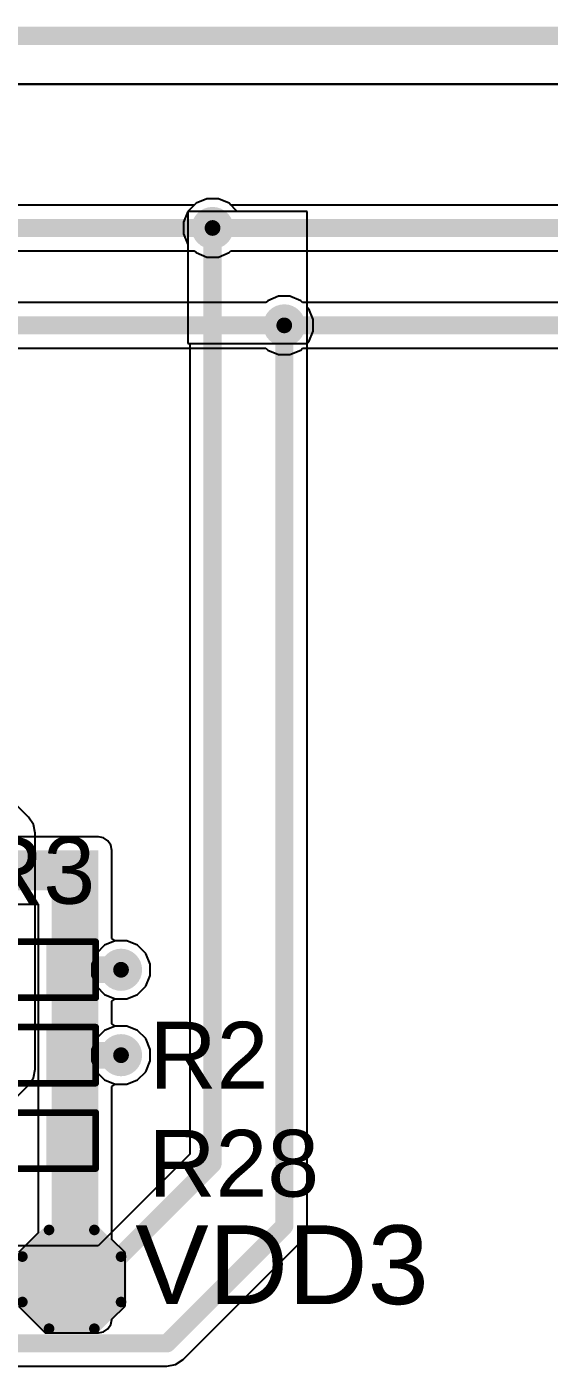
# Model space of a CAD drawing. Header units: millimetres. Extents: x 0 to 6.84, y 0 to 5.18.
# Drawn here: x 1.932 to 2.324, y 1.8 to 2.804 of the extents above; entities that cross this region are included whole.
import ezdxf

# ---------------------------------------------------------------- set-up
doc = ezdxf.new("R2010")
doc.units = ezdxf.units.MM
doc.header["$MEASUREMENT"] = 0
for name, color, linetype in [('BottomLayer', 5, 'Continuous'), ('BottomSolder', 6, 'Continuous'), ('TopLayer', 1, 'Continuous'), ('TopOverlay', 2, 'Continuous'), ('TopPaste', 8, 'Continuous'), ('TopSolder', 216, 'Continuous'), ('ViaHoleLayer', 16, 'Continuous')]:
    doc.layers.add(name, color=color, linetype=linetype)
doc.styles.add('Arial', font='', dxfattribs={"height": 0.2})
doc.styles.get('Arial').set_extended_font_data('Arial')

# ---------------------------------------------------------------- blocks, each defined once
blk = doc.blocks.new('T__________29')
at = {"layer": 'TopLayer'}
blk.add_hatch(color=1, dxfattribs=at).paths.add_polyline_path([(0.015, 0.03), (-0.015, 0.03), (-0.03, 0.015), (-0.03, -0.015), (-0.015, -0.03), (0.015, -0.03), (0.03, -0.015), (0.03, 0.015)])
at = {"layer": 'TopPaste'}
blk.add_hatch(color=8, dxfattribs=at).paths.add_polyline_path([(0.015, 0.03), (-0.015, 0.03), (-0.03, 0.015), (-0.03, -0.015), (-0.015, -0.03), (0.015, -0.03), (0.03, -0.015), (0.03, 0.015)])
at = {"layer": 'TopSolder'}
blk.add_hatch(color=216, dxfattribs=at).paths.add_polyline_path([(0.017, 0.034), (-0.017, 0.034), (-0.034, 0.017), (-0.034, -0.017), (-0.017, -0.034), (0.017, -0.034), (0.034, -0.017), (0.034, 0.017)])
at = {"layer": 'TopOverlay', "const_width": 0.00787}
for points in [[(-0.037, 0.017), (-0.017, 0.037)], [(-0.017, 0.037), (0.017, 0.037)], [(0.017, 0.037), (0.037, 0.017)], [(-0.037, -0.017), (-0.037, 0.017)], [(0.037, -0.017), (0.037, 0.017)], [(-0.037, -0.017), (-0.017, -0.037)], [(0.017, -0.037), (0.037, -0.017)], [(-0.017, -0.037), (0.017, -0.037)]]:
    blk.add_lwpolyline(points, dxfattribs=at)
at = {"layer": 'TopOverlay', "const_width": 0.00394}
for points in [[(-0.019, 0.037, 1), (-0.015, 0.037, 1)], [(-0.019, 0.037, 1), (-0.015, 0.037, 1)], [(0.015, 0.037, 1), (0.019, 0.037, 1)], [(0.015, 0.037, 1), (0.019, 0.037, 1)], [(-0.039, 0.017, 1), (-0.035, 0.017, 1)], [(-0.039, 0.017, 1), (-0.035, 0.017, 1)], [(0.035, 0.017, 1), (0.039, 0.017, 1)], [(0.035, 0.017, 1), (0.039, 0.017, 1)], [(-0.039, -0.017, 1), (-0.035, -0.017, 1)], [(-0.039, -0.017, 1), (-0.035, -0.017, 1)], [(0.035, -0.017, 1), (0.039, -0.017, 1)], [(0.035, -0.017, 1), (0.039, -0.017, 1)], [(-0.019, -0.037, 1), (-0.015, -0.037, 1)], [(-0.019, -0.037, 1), (-0.015, -0.037, 1)], [(0.015, -0.037, 1), (0.019, -0.037, 1)], [(0.015, -0.037, 1), (0.019, -0.037, 1)]]:
    blk.add_lwpolyline(points, format="xyb", close=True, dxfattribs=at)
blk = doc.blocks.new('R___0603_41')
at = {"layer": 'TopLayer'}
for points in [[(-0.015, 0.0175), (-0.015, -0.0175), (-0.045, -0.0175), (-0.045, 0.0175)], [(0.045, 0.0175), (0.045, -0.0175), (0.015, -0.0175), (0.015, 0.0175)]]:
    blk.add_hatch(color=1, dxfattribs=at).paths.add_polyline_path(points)
at = {"layer": 'TopPaste'}
for points in [[(-0.015, 0.0175), (-0.015, -0.0175), (-0.045, -0.0175), (-0.045, 0.0175)], [(0.045, 0.0175), (0.045, -0.0175), (0.015, -0.0175), (0.015, 0.0175)]]:
    blk.add_hatch(color=8, dxfattribs=at).paths.add_polyline_path(points)
at = {"layer": 'TopSolder'}
for points in [[(-0.011, 0.0215), (-0.011, -0.0215), (-0.049, -0.0215), (-0.049, 0.0215)], [(0.049, 0.0215), (0.049, -0.0215), (0.011, -0.0215), (0.011, 0.0215)]]:
    blk.add_hatch(color=216, dxfattribs=at).paths.add_polyline_path(points)
at = {"layer": 'TopOverlay', "const_width": 0.005}
for points in [[(-0.048, 0.021), (0.048, 0.021)], [(-0.048, -0.021), (-0.048, 0.021)], [(0.048, -0.021), (0.048, 0.021)], [(-0.048, -0.021), (0.048, -0.021)]]:
    blk.add_lwpolyline(points, dxfattribs=at)
at = {"layer": 'TopOverlay', "const_width": 0.0025}
for points in [[(-0.04925, 0.021, 1), (-0.04675, 0.021, 1)], [(-0.04925, 0.021, 1), (-0.04675, 0.021, 1)], [(0.04675, 0.021, 1), (0.04925, 0.021, 1)], [(0.04675, 0.021, 1), (0.04925, 0.021, 1)], [(-0.04925, -0.021, 1), (-0.04675, -0.021, 1)], [(-0.04925, -0.021, 1), (-0.04675, -0.021, 1)], [(0.04675, -0.021, 1), (0.04925, -0.021, 1)], [(0.04675, -0.021, 1), (0.04925, -0.021, 1)]]:
    blk.add_lwpolyline(points, format="xyb", close=True, dxfattribs=at)
blk = doc.blocks.new('R___0603_52')
at = {"layer": 'TopLayer'}
for points in [[(-0.015, 0.0175), (-0.015, -0.0175), (-0.045, -0.0175), (-0.045, 0.0175)], [(0.045, 0.0175), (0.045, -0.0175), (0.015, -0.0175), (0.015, 0.0175)]]:
    blk.add_hatch(color=1, dxfattribs=at).paths.add_polyline_path(points)
at = {"layer": 'TopPaste'}
for points in [[(-0.015, 0.0175), (-0.015, -0.0175), (-0.045, -0.0175), (-0.045, 0.0175)], [(0.045, 0.0175), (0.045, -0.0175), (0.015, -0.0175), (0.015, 0.0175)]]:
    blk.add_hatch(color=8, dxfattribs=at).paths.add_polyline_path(points)
at = {"layer": 'TopSolder'}
for points in [[(-0.011, 0.0215), (-0.011, -0.0215), (-0.049, -0.0215), (-0.049, 0.0215)], [(0.049, 0.0215), (0.049, -0.0215), (0.011, -0.0215), (0.011, 0.0215)]]:
    blk.add_hatch(color=216, dxfattribs=at).paths.add_polyline_path(points)
at = {"layer": 'TopOverlay', "const_width": 0.005}
for points in [[(-0.048, 0.021), (0.048, 0.021)], [(-0.048, -0.021), (-0.048, 0.021)], [(0.048, -0.021), (0.048, 0.021)], [(-0.048, -0.021), (0.048, -0.021)]]:
    blk.add_lwpolyline(points, dxfattribs=at)
at = {"layer": 'TopOverlay', "const_width": 0.0025}
for points in [[(-0.04925, 0.021, 1), (-0.04675, 0.021, 1)], [(-0.04925, 0.021, 1), (-0.04675, 0.021, 1)], [(0.04675, 0.021, 1), (0.04925, 0.021, 1)], [(0.04675, 0.021, 1), (0.04925, 0.021, 1)], [(-0.04925, -0.021, 1), (-0.04675, -0.021, 1)], [(-0.04925, -0.021, 1), (-0.04675, -0.021, 1)], [(0.04675, -0.021, 1), (0.04925, -0.021, 1)], [(0.04675, -0.021, 1), (0.04925, -0.021, 1)]]:
    blk.add_lwpolyline(points, format="xyb", close=True, dxfattribs=at)
blk = doc.blocks.new('R___0603_53')
at = {"layer": 'TopLayer'}
for points in [[(-0.015, 0.0175), (-0.015, -0.0175), (-0.045, -0.0175), (-0.045, 0.0175)], [(0.045, 0.0175), (0.045, -0.0175), (0.015, -0.0175), (0.015, 0.0175)]]:
    blk.add_hatch(color=1, dxfattribs=at).paths.add_polyline_path(points)
at = {"layer": 'TopPaste'}
for points in [[(-0.015, 0.0175), (-0.015, -0.0175), (-0.045, -0.0175), (-0.045, 0.0175)], [(0.045, 0.0175), (0.045, -0.0175), (0.015, -0.0175), (0.015, 0.0175)]]:
    blk.add_hatch(color=8, dxfattribs=at).paths.add_polyline_path(points)
at = {"layer": 'TopSolder'}
for points in [[(-0.011, 0.0215), (-0.011, -0.0215), (-0.049, -0.0215), (-0.049, 0.0215)], [(0.049, 0.0215), (0.049, -0.0215), (0.011, -0.0215), (0.011, 0.0215)]]:
    blk.add_hatch(color=216, dxfattribs=at).paths.add_polyline_path(points)
at = {"layer": 'TopOverlay', "const_width": 0.005}
for points in [[(-0.048, 0.021), (0.048, 0.021)], [(-0.048, -0.021), (-0.048, 0.021)], [(0.048, -0.021), (0.048, 0.021)], [(-0.048, -0.021), (0.048, -0.021)]]:
    blk.add_lwpolyline(points, dxfattribs=at)
at = {"layer": 'TopOverlay', "const_width": 0.0025}
for points in [[(-0.04925, 0.021, 1), (-0.04675, 0.021, 1)], [(-0.04925, 0.021, 1), (-0.04675, 0.021, 1)], [(0.04675, 0.021, 1), (0.04925, 0.021, 1)], [(0.04675, 0.021, 1), (0.04925, 0.021, 1)], [(-0.04925, -0.021, 1), (-0.04675, -0.021, 1)], [(-0.04925, -0.021, 1), (-0.04675, -0.021, 1)], [(0.04675, -0.021, 1), (0.04925, -0.021, 1)], [(0.04675, -0.021, 1), (0.04925, -0.021, 1)]]:
    blk.add_lwpolyline(points, format="xyb", close=True, dxfattribs=at)

msp = doc.modelspace()

# ---------------------------------------------------------------- hatches: boundary and pattern name
at = {"layer": 'BottomLayer'}
h = msp.add_hatch(color=5, dxfattribs=at)
edge = h.paths.add_edge_path()
edge.add_arc((2.0716, 2.653), 0.0118, 0, 360)
h = msp.add_hatch(color=5, dxfattribs=at)
edge = h.paths.add_edge_path()
edge.add_arc((2.1254, 2.58), 0.0118, 0, 360)
h = msp.add_hatch(color=5, dxfattribs=at)
edge = h.paths.add_edge_path()
edge.add_arc((2.003, 2.097), 0.0118, 0, 360)
h = msp.add_hatch(color=5, dxfattribs=at)
edge = h.paths.add_edge_path()
edge.add_arc((2.003, 2.033), 0.0118, 0, 360)
at = {"layer": 'BottomSolder'}
h = msp.add_hatch(color=6, dxfattribs=at)
edge = h.paths.add_edge_path()
edge.add_arc((2.0716, 2.653), 0.0158, 0, 360)
h = msp.add_hatch(color=6, dxfattribs=at)
edge = h.paths.add_edge_path()
edge.add_arc((2.1254, 2.58), 0.0158, 0, 360)
h = msp.add_hatch(color=6, dxfattribs=at)
edge = h.paths.add_edge_path()
edge.add_arc((2.003, 2.097), 0.0158, 0, 360)
h = msp.add_hatch(color=6, dxfattribs=at)
edge = h.paths.add_edge_path()
edge.add_arc((2.003, 2.033), 0.0158, 0, 360)
at = {"layer": 'TopLayer'}
h = msp.add_hatch(color=1, dxfattribs=at)
edge = h.paths.add_edge_path()
edge.add_arc((2.0716, 2.653), 0.0118, 0, 360)
h = msp.add_hatch(color=1, dxfattribs=at)
edge = h.paths.add_edge_path()
edge.add_arc((2.1254, 2.58), 0.0118, 0, 360)
for points in [[(1.4505, 2.1565), (1.986, 2.1565), (1.986, 2.1865), (1.4505, 2.1865)], [(1.951, 1.835), (1.986, 1.835), (1.986, 2.1865), (1.951, 2.1865)]]:
    msp.add_hatch(color=1, dxfattribs=at).paths.add_polyline_path(points)
h = msp.add_hatch(color=1, dxfattribs=at)
edge = h.paths.add_edge_path()
edge.add_arc((2.003, 2.097), 0.0118, 0, 360)
h = msp.add_hatch(color=1, dxfattribs=at)
edge = h.paths.add_edge_path()
edge.add_arc((2.003, 2.033), 0.0118, 0, 360)
at = {"layer": 'TopSolder'}
h = msp.add_hatch(color=216, dxfattribs=at)
edge = h.paths.add_edge_path()
edge.add_arc((2.0716, 2.653), 0.0158, 0, 360)
h = msp.add_hatch(color=216, dxfattribs=at)
edge = h.paths.add_edge_path()
edge.add_arc((2.1254, 2.58), 0.0158, 0, 360)
h = msp.add_hatch(color=216, dxfattribs=at)
edge = h.paths.add_edge_path()
edge.add_arc((2.003, 2.097), 0.0158, 0, 360)
h = msp.add_hatch(color=216, dxfattribs=at)
edge = h.paths.add_edge_path()
edge.add_arc((2.003, 2.033), 0.0158, 0, 360)
at = {"layer": 'ViaHoleLayer'}
h = msp.add_hatch(color=16, dxfattribs=at)
edge = h.paths.add_edge_path()
edge.add_arc((2.0716, 2.653), 0.00591, 0, 360)
h = msp.add_hatch(color=16, dxfattribs=at)
edge = h.paths.add_edge_path()
edge.add_arc((2.1254, 2.58), 0.00591, 0, 360)
h = msp.add_hatch(color=16, dxfattribs=at)
edge = h.paths.add_edge_path()
edge.add_arc((2.003, 2.097), 0.00591, 0, 360)
h = msp.add_hatch(color=16, dxfattribs=at)
edge = h.paths.add_edge_path()
edge.add_arc((2.003, 2.033), 0.00591, 0, 360)

# ---------------------------------------------------------------- linework, layer by layer
at = {"layer": 'BottomLayer'}
for p, q in [((2.0593, 2.6715), (2.0531, 2.6653)), ((2.0673, 2.6748), (2.0593, 2.6715)), ((2.076, 2.6748), (2.0673, 2.6748)), ((2.084, 2.6715), (2.076, 2.6748)), ((2.0901, 2.6653), (2.084, 2.6715)), ((2.0531, 2.6653), (2.0498, 2.6573)), ((2.1425, 2.6653), (2.0531, 2.6653)), ((2.0531, 2.6653), (2.0531, 2.5663)), ((2.1425, 2.6653), (2.0901, 2.6653)), ((2.1425, 2.5663), (2.1425, 2.6653)), ((2.1425, 2.5937), (2.1425, 2.6653)), ((2.0498, 2.6573), (2.0498, 2.6486)), ((2.0498, 2.6486), (2.0531, 2.6406)), ((2.0531, 2.6406), (2.0531, 2.5663)), ((2.1439, 2.5924), (2.1425, 2.5937)), ((2.1472, 2.5843), (2.1439, 2.5924)), ((2.1472, 2.5757), (2.1472, 2.5843)), ((2.1439, 2.5676), (2.1472, 2.5757)), ((2.0531, 2.5663), (2.1425, 2.5663)), ((2.0531, 2.5663), (2.0545, 2.5663)), ((2.0545, 2.5663), (2.0545, 1.9587)), ((2.1425, 2.5663), (2.1439, 2.5676)), ((2.1425, 1.905), (2.1425, 2.5663)), ((1.9336, 2.2115), (1.8847, 2.2604)), ((1.9373, 2.2059), (1.9336, 2.2115)), ((1.9386, 2.1993), (1.9373, 2.2059)), ((1.9386, 2.0225), (1.9386, 2.1993)), ((1.9987, 2.1188), (1.9906, 2.1155)), ((2.0073, 2.1188), (1.9987, 2.1188)), ((2.0154, 2.1155), (2.0073, 2.1188)), ((1.9845, 2.1093), (1.9812, 2.1013)), ((1.9906, 2.1155), (1.9845, 2.1093)), ((2.0215, 2.1093), (2.0154, 2.1155)), ((2.0248, 2.1013), (2.0215, 2.1093)), ((1.9812, 2.1013), (1.9812, 2.0926)), ((2.0248, 2.0926), (2.0248, 2.1013)), ((1.9812, 2.0926), (1.9845, 2.0846)), ((2.0215, 2.0846), (2.0248, 2.0926)), ((1.9845, 2.0846), (1.9906, 2.0785)), ((1.9906, 2.0785), (1.9987, 2.0752)), ((2.0073, 2.0752), (2.0154, 2.0785)), ((2.0154, 2.0785), (2.0215, 2.0846)), ((1.9987, 2.0752), (2.0073, 2.0752)), ((1.9906, 2.0515), (1.9845, 2.0454)), ((1.9987, 2.0548), (1.9906, 2.0515)), ((2.0073, 2.0548), (1.9987, 2.0548)), ((2.0154, 2.0515), (2.0073, 2.0548)), ((2.0215, 2.0454), (2.0154, 2.0515)), ((1.9845, 2.0454), (1.9812, 2.0373)), ((2.0248, 2.0373), (2.0215, 2.0454)), ((1.9812, 2.0373), (1.9812, 2.0287)), ((1.9812, 2.0287), (1.9845, 2.0206)), ((2.0215, 2.0206), (2.0248, 2.0287)), ((2.0248, 2.0287), (2.0248, 2.0373)), ((1.9373, 2.016), (1.9386, 2.0225)), ((1.9845, 2.0206), (1.9906, 2.0145)), ((2.0154, 2.0145), (2.0215, 2.0206)), ((1.8898, 1.9666), (1.9336, 2.0104)), ((1.9336, 2.0104), (1.9373, 2.016)), ((1.9906, 2.0145), (1.9987, 2.0112)), ((1.9987, 2.0112), (2.0073, 2.0112)), ((2.0073, 2.0112), (2.0154, 2.0145)), ((2.0545, 1.9587), (1.9859, 1.8901)), ((2.1375, 1.8929), (2.1412, 1.8985)), ((2.1412, 1.8985), (2.1425, 1.905)), ((1.9859, 1.8901), (1.0926, 1.8901)), ((2.0495, 1.8049), (2.1375, 1.8929)), ((1.059, 1.7999), (2.0374, 1.7999)), ((2.0374, 1.7999), (2.0439, 1.8012)), ((2.0439, 1.8012), (2.0495, 1.8049))]:
    msp.add_line(p, q, dxfattribs=at)
at = {"layer": 'BottomLayer', "const_width": 0.0136}
for points in [[(2.0716, 1.9516), (2.0716, 2.653)], [(2.1254, 1.905), (2.1254, 2.58)], [(1.993, 1.873), (2.0716, 1.9516)], [(2.0374, 1.817), (2.1254, 1.905)], [(1.0855, 1.873), (1.993, 1.873)], [(1.059, 1.817), (2.0374, 1.817)]]:
    msp.add_lwpolyline(points, dxfattribs=at)
at = {"layer": 'BottomLayer', "const_width": 0.0068}
for points in [[(2.0682, 2.653, 1), (2.075, 2.653, 1)], [(2.122, 2.58, 1), (2.1288, 2.58, 1)], [(2.0682, 1.9516, 1), (2.075, 1.9516, 1)], [(2.0682, 1.9516, 1), (2.075, 1.9516, 1)], [(2.122, 1.905, 1), (2.1288, 1.905, 1)], [(2.122, 1.905, 1), (2.1288, 1.905, 1)], [(1.9896, 1.873, 1), (1.9964, 1.873, 1)], [(1.9896, 1.873, 1), (1.9964, 1.873, 1)], [(2.034, 1.817, 1), (2.0408, 1.817, 1)], [(2.034, 1.817, 1), (2.0408, 1.817, 1)]]:
    msp.add_lwpolyline(points, format="xyb", close=True, dxfattribs=at)
at = {"layer": 'TopLayer'}
for p, q in [((5.417, 2.7609), (0.727, 2.7609)), ((0.7331, 2.7609), (5.417, 2.7609)), ((2.0593, 2.6715), (2.0579, 2.6701)), ((2.0673, 2.6748), (2.0593, 2.6715)), ((2.076, 2.6748), (2.0673, 2.6748)), ((2.084, 2.6715), (2.076, 2.6748)), ((2.0853, 2.6701), (2.084, 2.6715)), ((2.0579, 2.6701), (0.8169, 2.6701)), ((4.8562, 2.6701), (2.0853, 2.6701)), ((0.8098, 2.6359), (2.0579, 2.6359)), ((2.0579, 2.6359), (2.0593, 2.6345)), ((2.0593, 2.6345), (2.0673, 2.6312)), ((2.0673, 2.6312), (2.076, 2.6312)), ((2.076, 2.6312), (2.084, 2.6345)), ((2.084, 2.6345), (2.0853, 2.6359)), ((2.0853, 2.6359), (4.8491, 2.6359)), ((2.1211, 2.6018), (2.113, 2.5985)), ((2.1297, 2.6018), (2.1211, 2.6018)), ((2.1378, 2.5985), (2.1297, 2.6018)), ((2.1117, 2.5971), (0.8131, 2.5971)), ((2.113, 2.5985), (2.1117, 2.5971)), ((2.1391, 2.5971), (2.1378, 2.5985)), ((3.8877, 2.5971), (2.1391, 2.5971)), ((0.806, 2.5629), (2.1117, 2.5629)), ((2.1117, 2.5629), (2.113, 2.5615)), ((2.113, 2.5615), (2.1211, 2.5582)), ((2.1297, 2.5582), (2.1378, 2.5615)), ((2.1378, 2.5615), (2.1391, 2.5629)), ((2.1391, 2.5629), (3.8877, 2.5629)), ((2.1211, 2.5582), (2.1297, 2.5582)), ((1.986, 2.1967), (1.4505, 2.1967)), ((1.9899, 2.1959), (1.986, 2.1967)), ((1.9932, 2.1937), (1.9899, 2.1959)), ((1.9954, 2.1904), (1.9932, 2.1937)), ((1.9962, 2.1865), (1.9954, 2.1904)), ((1.9962, 2.1204), (1.9962, 2.1865)), ((1.8169, 2.1463), (1.9408, 2.1463)), ((1.9408, 2.1463), (1.9408, 1.8998)), ((1.9987, 2.1188), (1.9962, 2.1204)), ((2.0073, 2.1188), (1.9987, 2.1188)), ((2.0154, 2.1155), (2.0073, 2.1188)), ((2.0215, 2.1093), (2.0154, 2.1155)), ((2.0248, 2.1013), (2.0215, 2.1093)), ((2.0248, 2.0926), (2.0248, 2.1013)), ((2.0215, 2.0846), (2.0248, 2.0926)), ((2.0073, 2.0752), (2.0154, 2.0785)), ((2.0154, 2.0785), (2.0215, 2.0846)), ((1.9962, 2.0735), (1.9987, 2.0752)), ((1.9962, 2.0565), (1.9962, 2.0735)), ((1.9987, 2.0752), (2.0073, 2.0752)), ((1.9987, 2.0548), (1.9962, 2.0565)), ((2.0073, 2.0548), (1.9987, 2.0548)), ((2.0154, 2.0515), (2.0073, 2.0548)), ((2.0215, 2.0454), (2.0154, 2.0515)), ((2.0248, 2.0373), (2.0215, 2.0454)), ((2.0215, 2.0206), (2.0248, 2.0287)), ((2.0248, 2.0287), (2.0248, 2.0373)), ((2.0154, 2.0145), (2.0215, 2.0206)), ((1.9962, 2.0095), (1.9987, 2.0112)), ((1.9962, 1.8948), (1.9962, 2.0095)), ((1.9987, 2.0112), (2.0073, 2.0112)), ((2.0073, 2.0112), (2.0154, 2.0145)), ((1.9408, 1.8998), (1.926, 1.885)), ((2.006, 1.885), (1.9962, 1.8948)), ((2.006, 1.845), (2.006, 1.885)), ((1.926, 1.845), (1.946, 1.825)), ((1.9962, 1.8352), (2.006, 1.845)), ((1.9899, 1.8256), (1.9932, 1.8278)), ((1.9932, 1.8278), (1.9954, 1.8311)), ((1.9954, 1.8311), (1.9962, 1.835)), ((1.9962, 1.835), (1.9962, 1.8352)), ((1.946, 1.825), (1.95, 1.825)), ((1.95, 1.825), (1.951, 1.8248)), ((1.951, 1.8248), (1.986, 1.8248)), ((1.986, 1.8248), (1.9899, 1.8256))]:
    msp.add_line(p, q, dxfattribs=at)
for points, const_width in [([(0.804, 2.797), (5.2272, 2.797)], 0.0136), ([(0.8098, 2.653), (2.0716, 2.653)], 0.0136), ([(2.0716, 2.653), (4.8562, 2.653)], 0.0136), ([(0.806, 2.58), (2.1254, 2.58)], 0.0136), ([(2.1254, 2.58), (3.9277, 2.58)], 0.0136), ([(1.966, 2.097), (2.003, 2.097)], 0.02), ([(1.966, 2.033), (2.003, 2.033)], 0.02)]:
    msp.add_lwpolyline(points, dxfattribs=dict(at, const_width=const_width))
for points, const_width in [([(2.0682, 2.653, 1), (2.075, 2.653, 1)], 0.0068), ([(2.0682, 2.653, 1), (2.075, 2.653, 1)], 0.0068), ([(2.122, 2.58, 1), (2.1288, 2.58, 1)], 0.0068), ([(2.122, 2.58, 1), (2.1288, 2.58, 1)], 0.0068), ([(1.961, 2.097, 1), (1.971, 2.097, 1)], 0.01), ([(1.998, 2.097, 1), (2.008, 2.097, 1)], 0.01), ([(1.961, 2.033, 1), (1.971, 2.033, 1)], 0.01), ([(1.998, 2.033, 1), (2.008, 2.033, 1)], 0.01)]:
    msp.add_lwpolyline(points, format="xyb", close=True, dxfattribs=dict(at, const_width=const_width))

# ---------------------------------------------------------------- block references
for name, p in [('R___0603_52', (1.936, 2.097)), ('R___0603_53', (1.936, 2.033)), ('R___0603_41', (1.936, 1.969)), ('T__________29', (1.966, 1.865))]:
    msp.add_blockref(name, p)

# ---------------------------------------------------------------- texts
at = {"layer": 'TopOverlay', "style": 'Arial'}
for s, height, p in [('R3', 0.05, (1.8943, 2.1465)), ('R2', 0.05, (2.0243, 2.008)), ('R28', 0.05, (2.0234, 1.927)), ('VDD3', 0.05906, (2.0137, 1.8464))]:
    msp.add_text(s, height=height, dxfattribs=at).set_placement(p)

doc.saveas('drawing.dxf')
